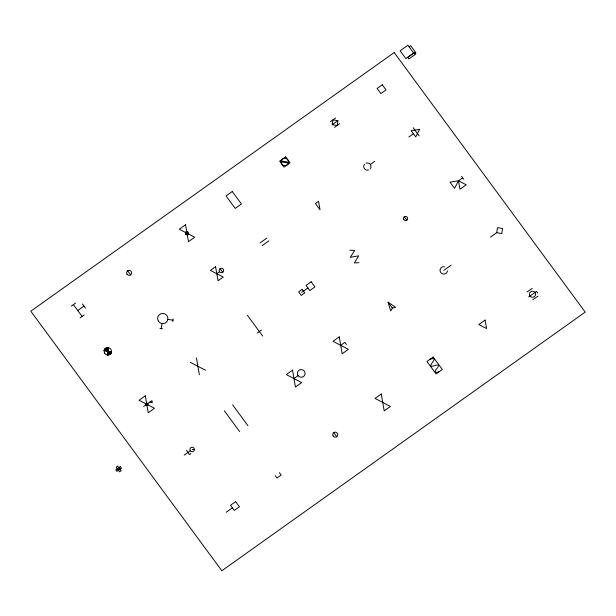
<?xml version="1.0" encoding="UTF-8"?>
<svg xmlns="http://www.w3.org/2000/svg" width="616" height="616" viewBox="0 0 616 616"><rect width="100%" height="100%" fill="white"/><g stroke="black" fill="none" stroke-linecap="round" stroke-linejoin="round"><path stroke-width="0.92" d="M107.238 354.939L108.354 347.701M161.207 328.574L161.985 323.546M172.765 321.475L173.15 318.957M332.209 124.709L332.963 119.843L337.891 120.667L337.137 125.525L332.209 124.709L337.891 120.667M496.704 232.702L497.482 227.674L502.579 228.521L501.801 233.549L496.704 232.702L490.475 237.137M458.497 180.788L459.967 189.235L466.197 184.8L458.497 180.788L454.562 188.342L449.98 182.113L458.497 180.788L462.655 177.832M392.384 308.077L390.698 310.926L388.026 302.156L395.657 307.392L392.384 308.077L388.026 302.156M437.83 367.252C441.187 362.4 432.832 366.967 430.723 366.227C430.445 363.163 439.093 356.441 430.053 359.259M437.36 367.868L437.114 368.191A31.147 30.546 27.1 0 0 436.159 369.523C433.348 372.226 436.652 373.25 439.154 371.625M409.132 46.855L410.687 45.753L415.885 52.807L414.329 53.915L407.915 45.238L400.13 50.782L405.859 58.574L413.644 53.03M71.333 306.075L75.483 303.118M330.369 121.691L335.558 117.995M334.542 127.373L339.732 123.677M77.747 310.495L83.976 306.06M80.011 317.871L84.161 314.915M216.801 273.727L219.604 271.733M260.137 242.881L266.905 238.061M370.332 164.441L374.69 161.338M408.878 137.006L413.413 133.772M262.162 245.622L268.93 240.802M301.732 292.384L307.9 287.988M143.644 406.491L151.952 400.577L152.221 402.933L150.019 401.948M257.272 333.01L261.423 330.053M184.199 455.147L190.375 450.75M443.759 270.393L451.097 265.165M293.978 378.586L298.129 375.629M340.702 345.33L344.852 342.373L346.377 344.452M190.937 453.568L189.528 454.57L186.425 450.35M527.065 292.007L532.263 288.319M226.226 512.25L232.401 507.853M528.713 296.935L536.505 291.391L537.699 293.016M532.802 299.8L537.991 296.103M358.989 262.701L354.392 262.901L358.681 255.833L350.281 257.319L354.685 250.404L349.819 250.242M192.184 449.464L194.425 449.518M281.289 160.961L288.581 162.17M281.158 161.885L288.427 163.094M167.86 319.365L172.957 320.212M159.937 328.366L162.485 328.79M107.33 347.67L108.331 347.84M106.637 347.817L108.293 348.094M106.168 347.994L108.254 348.34M105.798 348.194L108.216 348.594M105.498 348.402L108.177 348.841M105.244 348.618L108.139 349.095M105.02 348.833L108.1 349.349M104.828 349.064L108.062 349.595M104.666 349.295L108.016 349.85M104.528 349.526L107.977 350.104M104.404 349.765L107.939 350.35M104.304 350.004L107.9 350.604M104.227 350.25L107.862 350.858M104.166 350.496L107.823 351.105M104.119 350.712L111.465 351.929M107.746 351.613L111.404 352.213M107.708 351.859L111.334 352.46M107.669 352.113L111.25 352.706M107.631 352.36L111.142 352.945M107.592 352.614L111.019 353.184M107.554 352.868L110.872 353.415M107.515 353.114L110.703 353.646M107.477 353.368L110.503 353.869M107.438 353.623L110.272 354.092M107.4 353.869L110.002 354.3M107.361 354.123L109.679 354.508M107.323 354.377L109.286 354.7M107.284 354.624L108.778 354.87M107.246 354.878L107.923 354.985M190.205 362.27L205.605 370.293M461.592 176.399L463.709 179.271M413.159 127.72L419.18 135.905M404.296 216.778L406.806 220.181M220.081 268.645L222.738 272.257M186.047 231.932L187.965 234.534M247.37 315.253L262.655 336.02M333.741 432.609L336.744 436.698M232.625 404.858L247.909 425.625M279.395 472.703L281.119 475.052L276.969 478.008L275.244 475.66M127.635 270.801L130.638 274.882M224.316 410.772L239.601 431.531M82.452 303.981L85.501 308.139M73.404 304.597L82.09 316.393M118.88 467.621L120.012 469.146M117.233 468.799L118.357 470.324M196.435 357.834L199.376 374.728M447.455 270.794A3.727 3.658 27.1 0 1 443.266 274.02A3.727 3.658 27.1 0 1 440.101 269.716A3.727 3.658 27.1 0 1 444.521 266.813M365.989 163.132A3.727 3.658 27.1 0 1 370.239 168.907M368.699 170.001A3.727 3.658 27.1 0 1 364.449 164.226M419.642 129.345L415.708 136.891L411.118 130.661L419.642 129.345M394.178 52.537L30.8 311.195L221.822 570.763L585.2 312.104L394.178 52.537M414.53 52.583L407.715 57.434L408.862 58.99L415.677 54.139L414.53 52.583M185.531 224.786L179.302 229.221L194.702 237.245L188.473 241.68L185.531 224.786M232.255 191.53L226.026 195.965L235.196 208.424L241.426 203.988L232.255 191.53M382.251 84.762L377.108 88.419L380.896 93.555L386.032 89.898L382.251 84.762M285.662 156.872L279.679 161.123L284.084 167.105L290.059 162.847L285.662 156.872M215.577 266.682L210.387 270.378L223.223 277.069L218.033 280.765L215.577 266.682M318.549 201.301L315.438 203.519L320.02 209.748L318.549 201.301M145.291 395.826L139.062 400.261L154.462 408.285L148.233 412.72L145.291 395.826M311.149 281.758L306.013 285.416L309.794 290.56L314.93 286.894L311.149 281.758M302.163 289.405L298.66 291.899L301.239 295.403L304.743 292.908L302.163 289.405M117.641 466.127L116.178 467.174L119.596 471.817L121.059 470.77L117.641 466.127M120.343 466.582L115.769 469.839L116.894 471.363L121.475 468.106L120.343 466.582M292.508 370.139L286.278 374.574L301.678 382.598L295.449 387.033L292.508 370.139M339.231 336.883L333.002 341.318L348.394 349.341L342.165 353.776L339.231 336.883M381.258 393.994L375.029 398.421L390.421 406.452L384.192 410.88L381.258 393.994M433.163 357.041L426.934 361.476L436.105 373.935L442.334 369.5L433.163 357.041M485.077 320.089L478.848 324.524L486.548 328.536L485.077 320.089M235.651 501.624L230.515 505.289L234.296 510.425L239.431 506.768L235.651 501.624M190.259 450.573A2.248 2.21 27.1 0 0 194.14 450.573A2.248 2.21 27.1 0 0 192.146 447.247A2.248 2.21 27.1 0 0 190.259 450.573M145.707 404.928A1.263 1.24 27.1 0 0 147.886 404.858A1.263 1.24 27.1 0 0 146.7 403.026A1.263 1.24 27.1 0 0 145.707 404.928M104.605 353.153A3.727 3.658 27.1 0 0 111.034 353.153A3.727 3.658 27.1 0 0 107.731 347.647A3.727 3.658 27.1 0 0 104.605 353.153M158.335 321.067A5.174 5.074 27.1 0 0 167.267 321.075A5.174 5.074 27.1 0 0 162.678 313.429A5.174 5.074 27.1 0 0 158.335 321.067M126.981 274.112A2.549 2.495 27.1 0 0 131.37 274.074A2.549 2.495 27.1 0 0 129.075 270.332A2.549 2.495 27.1 0 0 126.981 274.112M333.079 435.928A2.549 2.495 27.1 0 0 337.468 435.889A2.549 2.495 27.1 0 0 335.173 432.147A2.549 2.495 27.1 0 0 333.079 435.928M297.928 375.329A3.881 3.804 27.1 0 0 304.627 375.329A3.881 3.804 27.1 0 0 301.185 369.592A3.881 3.804 27.1 0 0 297.928 375.329M219.481 271.556A2.248 2.21 27.1 0 0 223.369 271.556A2.248 2.21 27.1 0 0 221.375 268.23A2.248 2.21 27.1 0 0 219.481 271.556M185.624 234.041A1.625 1.586 27.1 0 0 188.427 234.018A1.625 1.586 27.1 0 0 186.964 231.639A1.625 1.586 27.1 0 0 185.624 234.041M281.689 163.825A3.727 3.658 27.1 0 0 288.111 163.825A3.727 3.658 27.1 0 0 284.815 158.32A3.727 3.658 27.1 0 0 281.689 163.825M403.75 219.542A2.125 2.079 27.1 0 0 407.407 219.504A2.125 2.079 27.1 0 0 405.497 216.393A2.125 2.079 27.1 0 0 403.75 219.542M529.852 295.765A3.103 3.042 27.1 0 0 535.196 295.772A3.103 3.042 27.1 0 0 532.455 291.191A3.103 3.042 27.1 0 0 529.852 295.765"/></g></svg>
